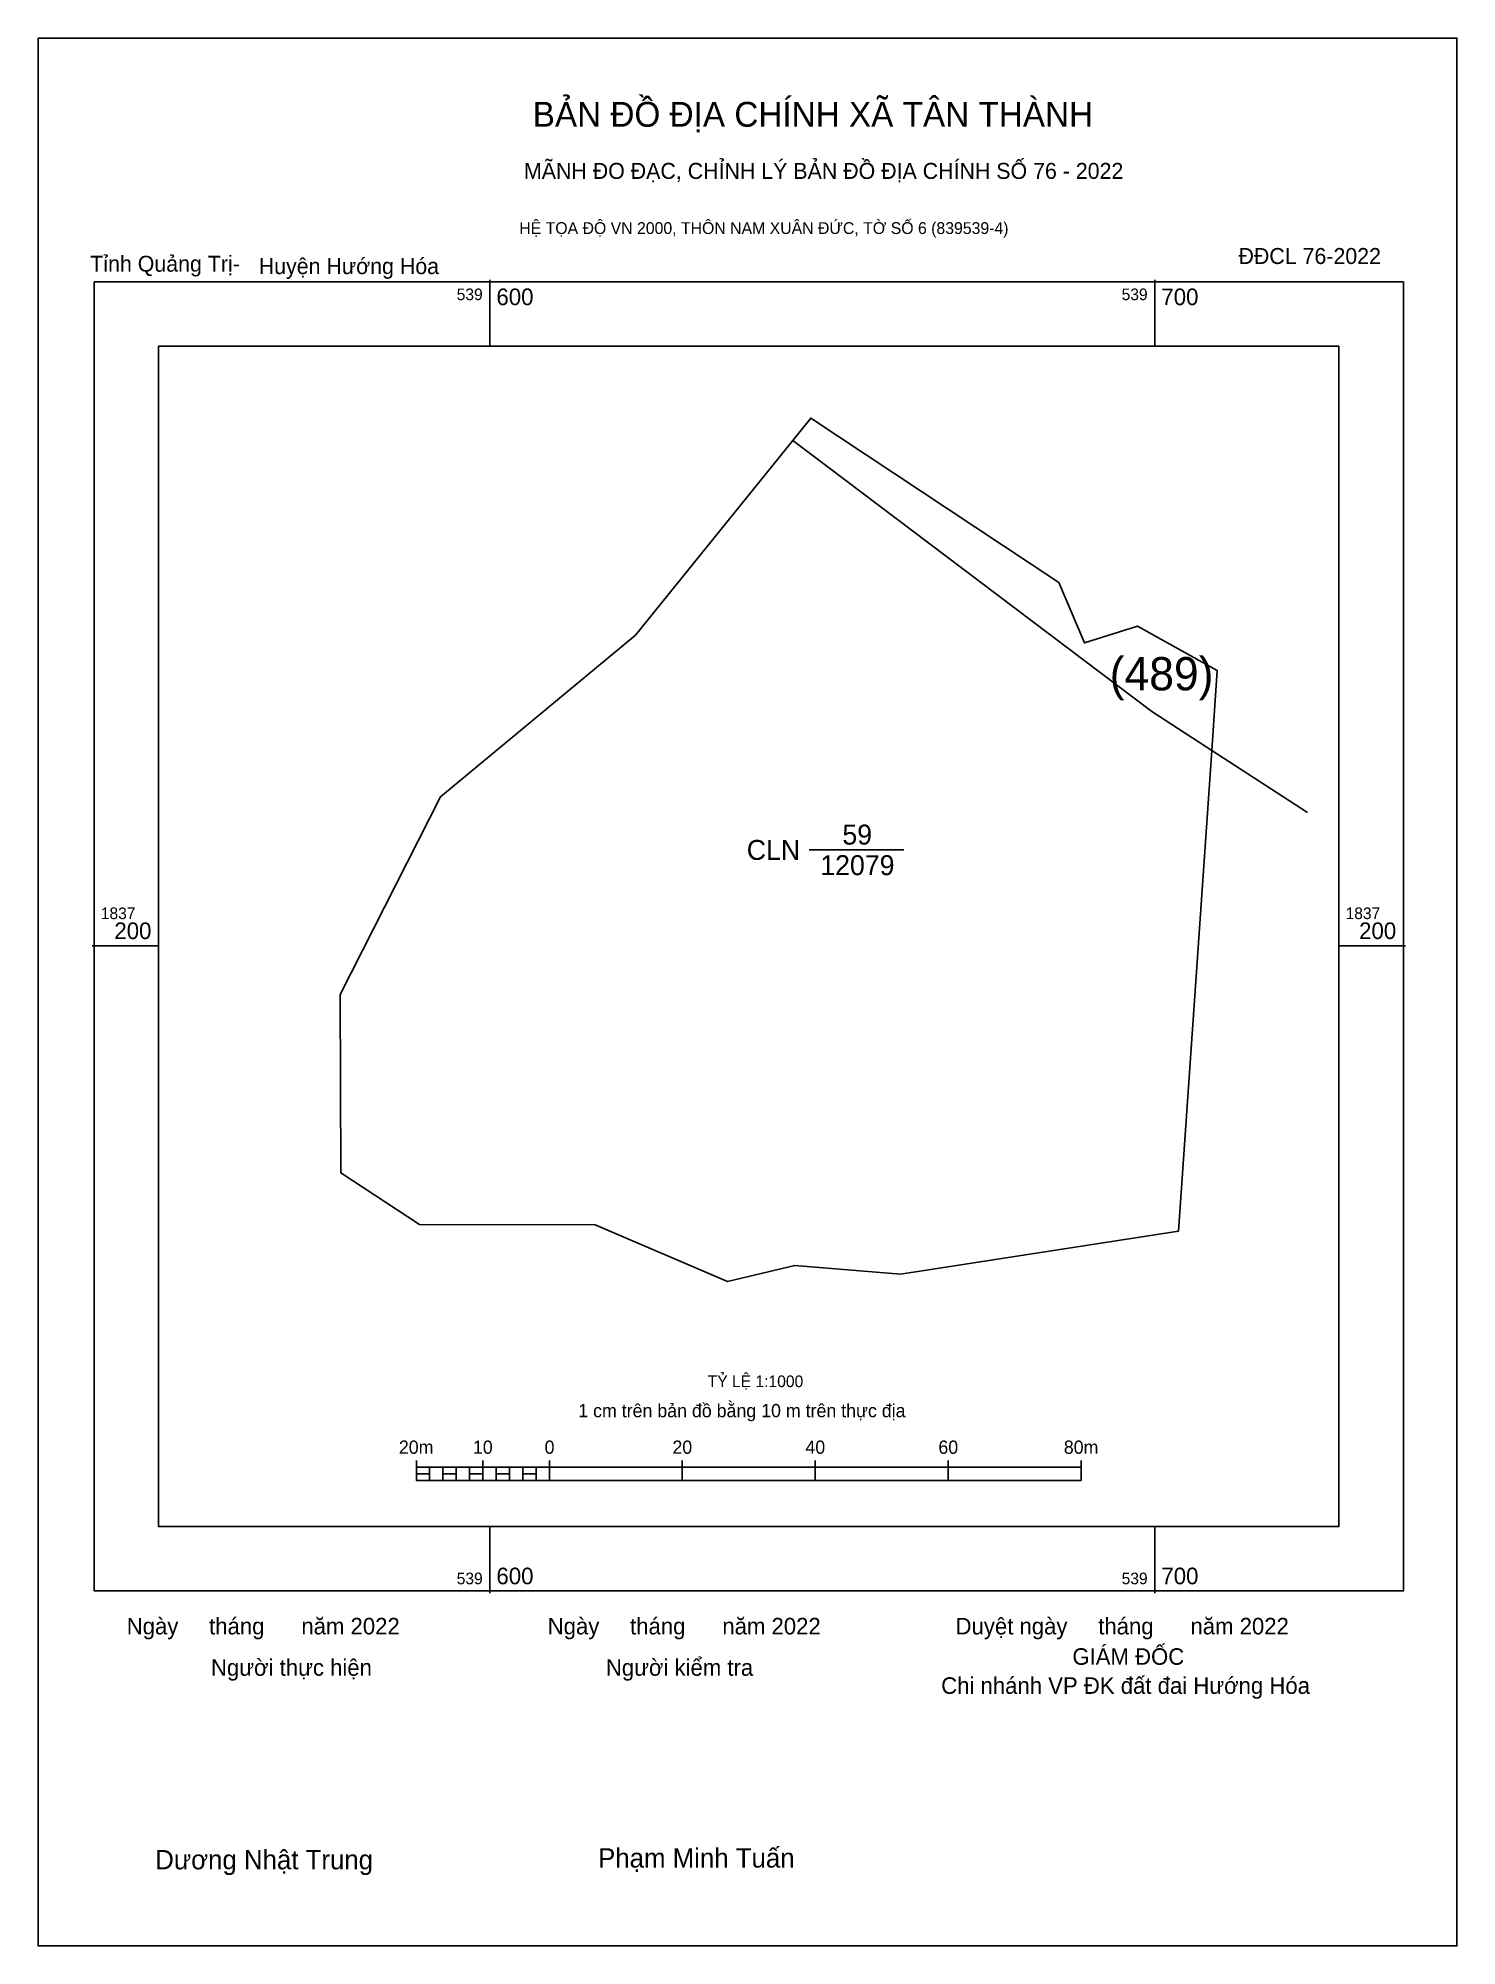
# Model space of a CAD drawing. Extents: x 539532 to 539745, y 1837050 to 1837336.
import ezdxf

# ---------------------------------------------------------------- set-up
doc = ezdxf.new("R2010")
doc.units = 0
for name, color, linetype in [('Level 10', 7, 'Continuous'), ('Level 15', 7, 'Continuous'), ('Level 27', 7, 'Continuous'), ('Level 6', 7, 'Continuous'), ('Level 62', 7, 'Continuous'), ('Level 63', 7, 'Continuous'), ('Level 7', 7, 'Continuous'), ('Level 9', 7, 'Continuous')]:
    doc.layers.add(name, color=color, linetype=linetype)

msp = doc.modelspace()

# ---------------------------------------------------------------- linework, layer by layer
at = {"layer": 'Level 10'}
msp.add_lwpolyline([(539577.5, 1837192.67), (539592.61, 1837222.41), (539621.91, 1837246.73), (539645.57, 1837276), (539648.27, 1837279.34), (539685.58, 1837254.63), (539689.43, 1837245.55), (539697.41, 1837248.06), (539709.41, 1837241.39), (539708.58, 1837229.37), (539703.56, 1837157.06), (539661.76, 1837150.6), (539645.87, 1837151.92), (539635.76, 1837149.48), (539615.83, 1837158.04), (539589.41, 1837158.07), (539577.6, 1837165.83)], close=True, dxfattribs=at)
msp.add_lwpolyline([(539645.57, 1837276), (539699.55, 1837235.22), (539708.58, 1837229.37), (539722.97, 1837220.05)], dxfattribs=at)
at = {"layer": 'Level 15'}
msp.add_lwpolyline([(539532.08, 1837336.5), (539745.44, 1837336.5), (539745.44, 1837049.58), (539532.08, 1837049.58)], close=True, dxfattribs=at)
at = {"layer": 'Level 27'}
for p, q in [((539648.27, 1837279.34), (539648.26, 1837279.35)), ((539685.58, 1837254.63), (539685.58, 1837254.64)), ((539577.5, 1837192.67), (539577.49, 1837192.67)), ((539703.56, 1837157.06), (539703.56, 1837157.05)), ((539635.76, 1837149.48), (539635.77, 1837149.47))]:
    msp.add_line(p, q, dxfattribs=at)
at = {"layer": 'Level 62'}
msp.add_lwpolyline([(539550.2, 1837290.16), (539727.71, 1837290.16), (539727.71, 1837112.64), (539550.2, 1837112.64)], close=True, dxfattribs=at)
at = {"layer": 'Level 63'}
for p, q in [((539600, 1837300.16), (539600, 1837290.16)), ((539700, 1837300.16), (539700, 1837290.16)), ((539540.2, 1837200), (539550.2, 1837200)), ((539727.71, 1837200), (539737.71, 1837200)), ((539588.96, 1837122.58), (539588.96, 1837119.58)), ((539598.96, 1837122.58), (539598.96, 1837119.58)), ((539608.96, 1837122.58), (539608.96, 1837119.58)), ((539628.96, 1837122.58), (539628.96, 1837119.58)), ((539648.96, 1837122.58), (539648.96, 1837119.58)), ((539668.96, 1837122.58), (539668.96, 1837119.58)), ((539688.96, 1837122.58), (539688.96, 1837119.58)), ((539588.96, 1837121.58), (539688.96, 1837121.58)), ((539588.96, 1837119.58), (539688.96, 1837119.58)), ((539590.96, 1837121.58), (539590.96, 1837119.58)), ((539592.96, 1837121.58), (539592.96, 1837119.58)), ((539594.96, 1837121.58), (539594.96, 1837119.58)), ((539596.96, 1837121.58), (539596.96, 1837119.58)), ((539598.96, 1837121.58), (539598.96, 1837119.58)), ((539600.96, 1837121.58), (539600.96, 1837119.58)), ((539602.96, 1837121.58), (539602.96, 1837119.58)), ((539604.96, 1837121.58), (539604.96, 1837119.58)), ((539606.96, 1837121.58), (539606.96, 1837119.58)), ((539608.96, 1837121.58), (539608.96, 1837119.58)), ((539600, 1837112.64), (539600, 1837102.64)), ((539700, 1837112.64), (539700, 1837102.64))]:
    msp.add_line(p, q, dxfattribs=at)
for points in [[(539540.51, 1837299.84), (539737.4, 1837299.84), (539737.4, 1837102.96), (539540.51, 1837102.96)], [(539588.96, 1837120.58), (539590.96, 1837120.58), (539590.96, 1837119.58), (539588.96, 1837119.58)], [(539588.96, 1837120.58), (539590.96, 1837120.58), (539590.96, 1837119.58), (539588.96, 1837119.58)], [(539592.96, 1837120.58), (539594.96, 1837120.58), (539594.96, 1837119.58), (539592.96, 1837119.58)], [(539596.96, 1837120.58), (539598.96, 1837120.58), (539598.96, 1837119.58), (539596.96, 1837119.58)], [(539600.96, 1837120.58), (539602.96, 1837120.58), (539602.96, 1837119.58), (539600.96, 1837119.58)], [(539604.96, 1837120.58), (539606.96, 1837120.58), (539606.96, 1837119.58), (539604.96, 1837119.58)]]:
    msp.add_lwpolyline(points, close=True, dxfattribs=at)
at = {"layer": 'Level 7'}
msp.add_line((539648.04, 1837214.41), (539662.27, 1837214.41), dxfattribs=at)

# ---------------------------------------------------------------- texts
at = {"layer": 'Level 10'}
msp.add_text('(489)', height=5, dxfattribs=at).set_placement((539693.23, 1837238.41))
at = {"layer": 'Level 6'}
msp.add_text('TỶ LỆ 1:1000', height=1.7579, dxfattribs=at).set_placement((539632.77, 1837133.61))
at = {"layer": 'Level 63'}
for s, height, p in [('BẢN ĐỒ ĐỊA CHÍNH XÃ TÂN THÀNH', 3.7437, (539606.46, 1837323.17)), ('MÃNH ĐO ĐẠC, CHỈNH LÝ BẢN ĐỒ ĐỊA CHÍNH SỐ 76 - 2022', 2.4022, (539605.14, 1837315.33)), ('HỆ TỌA ĐỘ VN 2000, THÔN NAM XUÂN ĐỨC, TỜ SỐ 6 (839539-4)', 1.7782, (539604.44, 1837307.04)), ('539', 1.75, (539595.03, 1837297.09)), ('600', 2.5, (539601, 1837296.34)), ('539', 1.75, (539695.03, 1837297.09)), ('700', 2.5, (539701, 1837296.34)), ('1837', 1.75, (539541.51, 1837204)), ('1837', 1.75, (539728.71, 1837204)), ('200', 2.5, (539543.54, 1837201)), ('200', 2.5, (539730.74, 1837201)), ('1 cm trên bản đồ bằng 10 m trên thực địa', 2, (539613.31, 1837129.08)), ('20m', 2, (539586.33, 1837123.58)), ('10', 2, (539597.47, 1837123.58)), ('0', 2, (539608.25, 1837123.58)), ('20', 2, (539627.47, 1837123.58)), ('40', 2, (539647.47, 1837123.58)), ('60', 2, (539667.47, 1837123.58)), ('80m', 2, (539686.33, 1837123.58)), ('539', 1.75, (539595.03, 1837103.96)), ('600', 2.5, (539601, 1837103.96)), ('539', 1.75, (539695.03, 1837103.96)), ('700', 2.5, (539701, 1837103.96)), ('Ngày     tháng      năm 2022', 2.4883, (539545.4, 1837096.42)), ('Ngày     tháng      năm 2022', 2.4883, (539608.71, 1837096.42)), ('Duyệt ngày     tháng      năm 2022', 2.4883, (539670.05, 1837096.42)), ('GIÁM ĐỐC', 2.488, (539687.62, 1837091.85)), ('Người thực hiện', 2.4883, (539558.07, 1837090.2)), ('Người kiểm tra', 2.4883, (539617.46, 1837090.2)), ('Chi nhánh VP ĐK đất đai Hướng Hóa', 2.4883, (539667.89, 1837087.48)), ('Dương Nhật Trung', 2.9024, (539549.69, 1837061.09)), ('Phạm Minh Tuấn', 2.9024, (539616.29, 1837061.35))]:
    msp.add_text(s, height=height, dxfattribs=at).set_placement(p)
at = {"layer": 'Level 7'}
for s, p in [('59', (539653.03, 1837215.21)), ('CLN', (539638.65, 1837212.91)), ('12079', (539649.71, 1837210.61))]:
    msp.add_text(s, height=3, dxfattribs=at).set_placement(p)
at = {"layer": 'Level 9'}
for s, p in [('Tỉnh Quảng Trị-', (539539.92, 1837301.37)), ('Huyện Hướng Hóa', (539565.26, 1837301.01)), ('ĐĐCL 76-2022', (539712.6, 1837302.53))]:
    msp.add_text(s, height=2.4022, dxfattribs=at).set_placement(p)

doc.saveas('drawing.dxf')
